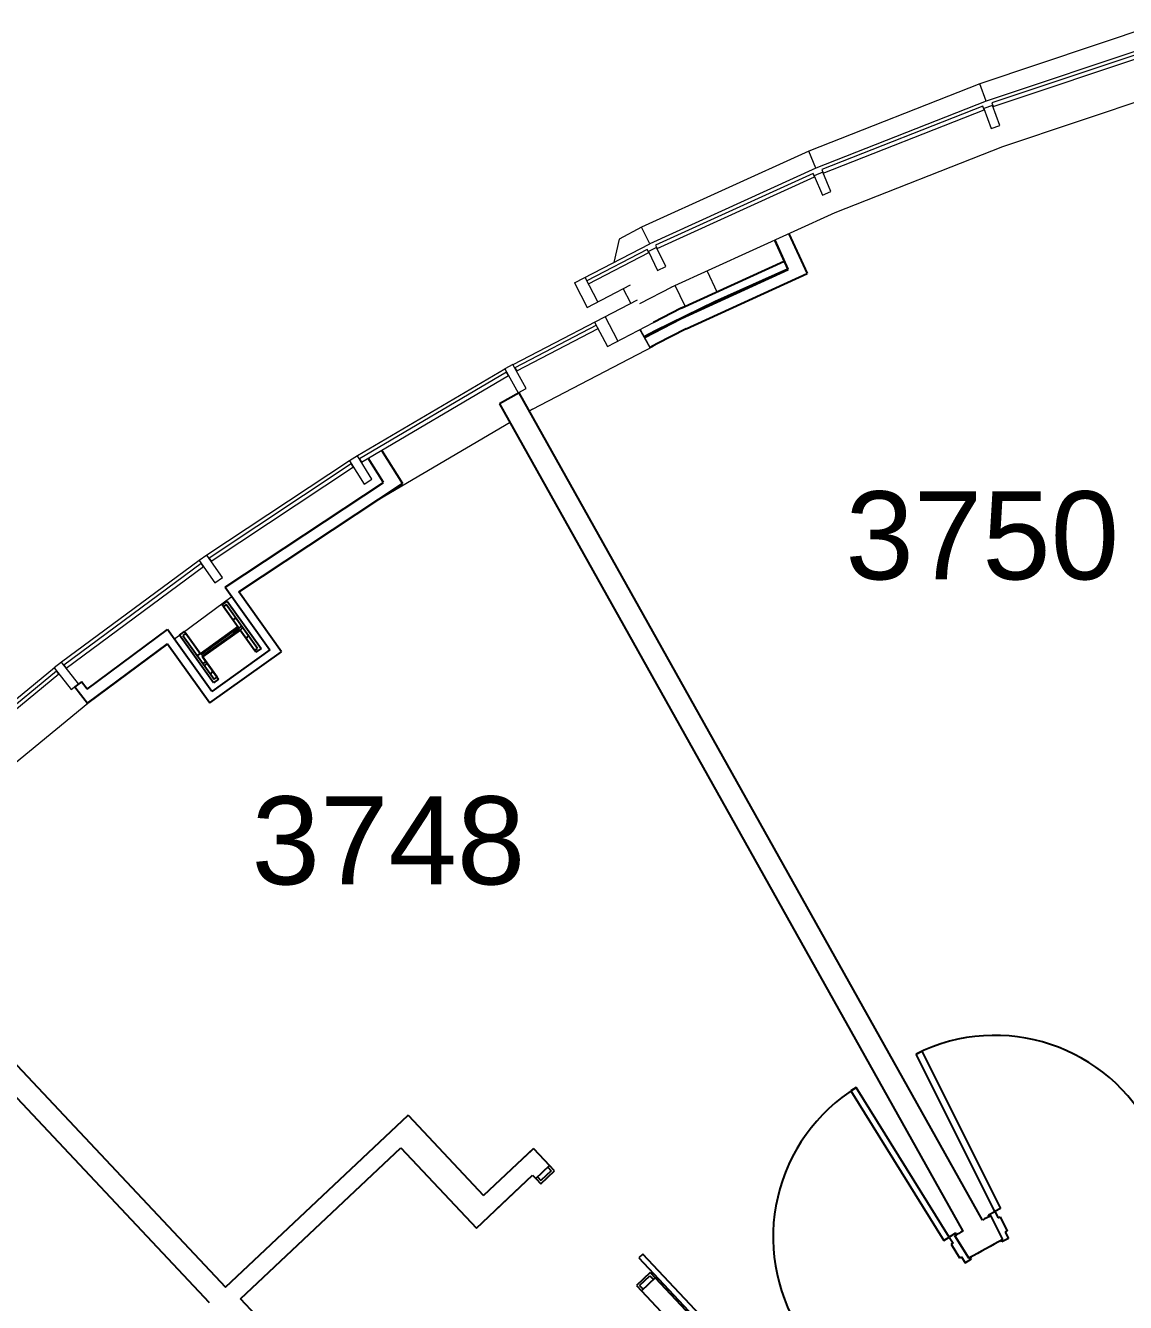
# Model space of a CAD drawing. Header units: inches. Extents: x -1169 to 5569, y -44 to 4300.
# Drawn here: x 309.5 to 609.2, y 3867.5 to 4215.5 of the extents above; entities that cross this region are included whole.
import ezdxf

# ---------------------------------------------------------------- set-up
doc = ezdxf.new("R2010")
doc.units = ezdxf.units.IN
doc.header["$LTSCALE"] = 96
doc.header["$MEASUREMENT"] = 0
for name, color, linetype in [('A-ANNO-ROOM', 4, 'CONTINUOUS'), ('A-COLS', 5, 'CONTINUOUS'), ('A-DOOR', 2, 'CONTINUOUS'), ('A-GLAZ', 2, 'CONTINUOUS'), ('A-WALL-FULL', 6, 'CONTINUOUS')]:
    doc.layers.add(name, color=color, linetype=linetype)
doc.styles.add('Arial', font='arial.ttf')

msp = doc.modelspace()

# ---------------------------------------------------------------- linework, layer by layer
at = {"layer": 'A-COLS'}
for p, q in [((363.03, 4057.67), (364.43, 4058.67)), ((364.43, 4058.67), (373.68, 4045.74)), ((367.35, 4051.64), (363.03, 4057.67)), ((364.17, 4057.75), (363.4, 4057.2)), ((363.4, 4057.2), (367.51, 4051.46)), ((372.72, 4045.79), (364.17, 4057.75)), ((357.13, 4044.33), (367.35, 4051.64)), ((367.51, 4051.46), (357.25, 4044.12)), ((366.09, 4053.45), (366.76, 4054.12)), ((366.11, 4049.74), (368.32, 4051.95)), ((368.01, 4050.76), (368.68, 4051.44)), ((351.42, 4049.36), (352.81, 4050.36)), ((360.67, 4036.43), (351.42, 4049.36)), ((353.14, 4049.86), (352.38, 4049.31)), ((352.38, 4049.31), (360.93, 4037.36)), ((352.81, 4050.36), (357.13, 4044.33)), ((357.25, 4044.12), (353.14, 4049.86)), ((357.59, 4043.64), (367.85, 4050.98)), ((367.97, 4050.77), (357.75, 4043.46)), ((367.85, 4050.98), (371.96, 4045.25)), ((372.28, 4044.74), (367.97, 4050.77)), ((369.57, 4048.59), (370.24, 4049.26)), ((356.37, 4043.73), (357.04, 4044.41)), ((371.96, 4045.25), (372.72, 4045.79)), ((373.68, 4045.74), (372.28, 4044.74)), ((361.69, 4037.9), (357.59, 4043.64)), ((357.75, 4043.46), (362.06, 4037.43)), ((357.93, 4041.55), (358.61, 4042.24)), ((358.29, 4041.05), (358.96, 4041.72)), ((359.85, 4038.87), (360.53, 4039.55)), ((362.06, 4037.43), (360.67, 4036.43)), ((360.93, 4037.36), (361.69, 4037.9))]:
    msp.add_line(p, q, dxfattribs=at)
at = {"layer": 'A-DOOR'}
for p, q in [((552.15, 3935.23), (553.72, 3936.01)), ((573.65, 3892.31), (552.15, 3935.23)), ((553.72, 3936.01), (575.21, 3893.09)), ((535.84, 3926.09), (534.35, 3925.17)), ((561.2, 3885.34), (535.84, 3926.09)), ((534.35, 3925.17), (559.72, 3884.41)), ((448.99, 3901.75), (448.54, 3901.32)), ((449, 3901.75), (448.54, 3901.32)), ((448.99, 3901.75), (449.94, 3900.75)), ((449.91, 3899.86), (453.64, 3903.37)), ((449.91, 3899.86), (453.64, 3903.37)), ((452.76, 3903.4), (449.94, 3900.75)), ((452.76, 3903.4), (449.94, 3900.75)), ((452.27, 3904.83), (451.82, 3904.4)), ((451.82, 3904.4), (452.76, 3903.4)), ((453.64, 3903.37), (452.27, 3904.83)), ((448.54, 3901.32), (449.91, 3899.86)), ((571.86, 3891.41), (573.65, 3892.31)), ((572.08, 3890.97), (571.86, 3891.41)), ((572.53, 3891.19), (572.08, 3890.97)), ((575.78, 3884.71), (572.54, 3891.18)), ((575.21, 3893.09), (573.65, 3892.31)), ((573.65, 3892.31), (574.51, 3890.58)), ((574.51, 3890.58), (575.07, 3890.85)), ((575.07, 3890.85), (577.03, 3886.94)), ((559.72, 3884.41), (561.2, 3885.34)), ((562.9, 3886.4), (561.2, 3885.34)), ((561.2, 3885.34), (562.23, 3883.69)), ((562.74, 3885.71), (563.16, 3885.97)), ((566.57, 3879.55), (562.75, 3885.69)), ((563.16, 3885.97), (562.9, 3886.4)), ((575.33, 3884.48), (575.78, 3884.71)), ((575.55, 3884.04), (575.33, 3884.48)), ((577.34, 3884.93), (575.55, 3884.04)), ((577.03, 3886.94), (576.47, 3886.66)), ((576.47, 3886.66), (577.34, 3884.93)), ((477.71, 3880.71), (476.62, 3879.68)), ((505.12, 3851.57), (477.71, 3880.71)), ((562.23, 3883.69), (561.7, 3883.37)), ((561.7, 3883.37), (564.01, 3879.65)), ((476.62, 3879.68), (504.03, 3850.54)), ((564.01, 3879.65), (564.54, 3879.98)), ((564.54, 3879.98), (565.56, 3878.34)), ((565.56, 3878.34), (567.26, 3879.39)), ((566.99, 3879.82), (566.57, 3879.55)), ((567.26, 3879.39), (566.99, 3879.82)), ((479.68, 3875.7), (475.95, 3872.18)), ((479.68, 3875.7), (475.95, 3872.18)), ((476.83, 3872.16), (479.65, 3874.81)), ((476.83, 3872.16), (479.65, 3874.81)), ((479.65, 3874.81), (480.6, 3873.81)), ((479.68, 3875.7), (481.05, 3874.24)), ((480.59, 3873.81), (481.05, 3874.24)), ((480.6, 3873.81), (481.05, 3874.24)), ((475.95, 3872.18), (477.32, 3870.73)), ((476.83, 3872.16), (477.77, 3871.16)), ((477.32, 3870.73), (477.77, 3871.16)), ((477.32, 3870.73), (477.77, 3871.16))]:
    msp.add_line(p, q, dxfattribs=at)
for centre, start, end in [((573.65, 3892.31), 26.6013, 116.6013), ((573.65, 3892.31), 26.6013, 116.6013), ((561.2, 3885.34), 121.8976, 211.8976), ((561.2, 3885.34), 121.8976, 211.8976)]:
    msp.add_arc(centre, 48, start, end, dxfattribs=at)
at = {"layer": 'A-GLAZ', "lineweight": 13}
for p, q in [((617, 4215.55), (569.52, 4199.66)), ((618.46, 4210.76), (571.23, 4194.96)), ((617.51, 4209.39), (572.81, 4194.44)), ((573.13, 4193.49), (617.83, 4208.44)), ((569.52, 4199.66), (522.94, 4181.31)), ((571.23, 4194.96), (569.52, 4199.66)), ((571.23, 4194.96), (524.89, 4176.71)), ((572.81, 4194.44), (573.13, 4193.49)), ((619.79, 4197.24), (575.76, 4182.51)), ((570.35, 4193.54), (526.5, 4176.27)), ((526.87, 4175.34), (570.72, 4192.61)), ((570.72, 4192.61), (570.35, 4193.54)), ((522.94, 4181.31), (477.38, 4160.55)), ((524.89, 4176.71), (522.94, 4181.31)), ((575.76, 4182.51), (530.07, 4164.51)), ((524.89, 4176.71), (479.57, 4156.06)), ((524.09, 4175.25), (481.2, 4155.7)), ((481.62, 4154.79), (524.51, 4174.34)), ((524.51, 4174.34), (524.09, 4175.25)), ((526.5, 4176.27), (526.87, 4175.34)), ((530.07, 4164.51), (485.38, 4144.14)), ((477.38, 4160.55), (471.22, 4157.35)), ((479.57, 4156.06), (477.38, 4160.55)), ((459.08, 4145.39), (479.57, 4156.06)), ((471.22, 4157.35), (469.83, 4150.98)), ((481.2, 4155.7), (481.62, 4154.79)), ((478.85, 4154.55), (462.44, 4146.01)), ((462.9, 4145.12), (479.31, 4153.67)), ((479.31, 4153.67), (478.85, 4154.55)), ((495.25, 4148.64), (497.84, 4142.95)), ((459.08, 4145.39), (462.55, 4138.74)), ((465.44, 4140.24), (461.97, 4146.89)), ((462.55, 4138.74), (474.32, 4144.87)), ((474.44, 4139.86), (472.36, 4143.85)), ((485.62, 4144.26), (476.81, 4139.68)), ((442.33, 4123.14), (476.23, 4140.79)), ((464.58, 4134.73), (468.05, 4128.07)), ((470.92, 4129.57), (467.46, 4136.22)), ((468.05, 4128.07), (480.61, 4134.61)), ((465.04, 4133.84), (442.87, 4122.29)), ((443.33, 4121.41), (465.51, 4132.95)), ((479.71, 4127.66), (476.92, 4132.69)), ((476.96, 4132.72), (479.72, 4127.74)), ((447.65, 4110.97), (480.62, 4128.14)), ((479.72, 4127.74), (480.59, 4128.19)), ((480.59, 4128.19), (480.62, 4128.14)), ((440.14, 4121.93), (399.93, 4098.24)), ((440.58, 4121.03), (400.51, 4097.42)), ((441.08, 4120.16), (440.58, 4121.03)), ((442.87, 4122.29), (443.33, 4121.41)), ((401.02, 4096.56), (441.08, 4120.16)), ((447.65, 4110.97), (446.8, 4110.48)), ((441.51, 4107.39), (405.86, 4086.39)), ((397.79, 4096.94), (358.87, 4071.18)), ((400.51, 4097.42), (401.02, 4096.56)), ((398.27, 4096.06), (359.49, 4070.4)), ((360.05, 4069.56), (398.82, 4095.23)), ((398.84, 4095.2), (398.29, 4096.04)), ((405.86, 4086.39), (367.64, 4061.1)), ((356.82, 4069.75), (319.31, 4041.99)), ((357.35, 4068.9), (319.97, 4041.23)), ((357.95, 4068.09), (357.35, 4068.9)), ((359.49, 4070.4), (360.05, 4069.56)), ((320.56, 4040.43), (357.95, 4068.09)), ((365.43, 4059.64), (350.08, 4048.27)), ((365.77, 4059.86), (365.43, 4059.64)), ((348.27, 4046.94), (326.46, 4030.8)), ((319.97, 4041.23), (320.56, 4040.43)), ((317.34, 4040.45), (281.32, 4010.76)), ((317.91, 4039.62), (282.02, 4010.04)), ((282.66, 4009.27), (318.54, 4038.85)), ((318.54, 4038.85), (317.91, 4039.62)), ((326.46, 4030.8), (289.05, 3999.96))]:
    msp.add_line(p, q, dxfattribs=at)
at = {"layer": 'A-GLAZ', "lineweight": 13, "extrusion": (0, 0, -1)}
for p, q in [((573, 4193.74), (570.65, 4192.89)), ((570.65, 4192.89), (572.62, 4187.49)), ((574.97, 4188.34), (573, 4193.74)), ((572.62, 4187.49), (574.97, 4188.34)), ((526.73, 4175.59), (524.43, 4174.61)), ((524.43, 4174.61), (526.67, 4169.32)), ((528.98, 4170.29), (526.73, 4175.59)), ((526.67, 4169.32), (528.98, 4170.29)), ((481.46, 4155.03), (479.22, 4153.93)), ((479.22, 4153.93), (481.74, 4148.77)), ((483.99, 4149.86), (481.46, 4155.03)), ((481.74, 4148.77), (483.99, 4149.86)), ((489.25, 4139.08), (486.52, 4144.66)), ((442.31, 4123.17), (440.13, 4121.96)), ((440.13, 4121.96), (443.76, 4115.4)), ((445.95, 4116.61), (442.31, 4123.17)), ((443.76, 4115.4), (445.95, 4116.61)), ((399.91, 4098.27), (397.79, 4096.94)), ((397.79, 4096.94), (401.77, 4090.58)), ((403.89, 4091.91), (399.91, 4098.27)), ((401.77, 4090.58), (403.89, 4091.91)), ((358.85, 4071.21), (356.81, 4069.78)), ((356.81, 4069.78), (361.11, 4063.63)), ((363.16, 4065.07), (358.85, 4071.21)), ((361.11, 4063.63), (363.16, 4065.07)), ((319.29, 4042.01), (317.32, 4040.47)), ((323.9, 4036.1), (319.29, 4042.01)), ((317.32, 4040.47), (321.93, 4034.56)), ((321.93, 4034.56), (323.9, 4036.1))]:
    msp.add_line(p, q, dxfattribs=at)
at = {"layer": 'A-WALL-FULL'}
for p, q in [((517.3, 4149.01), (513.65, 4157.02)), ((513.66, 4157.03), (517.2, 4149.13)), ((517.52, 4158.79), (522.47, 4147.93)), ((488.16, 4135.73), (517.3, 4149.01)), ((488.18, 4138.55), (516.22, 4151.33)), ((517.2, 4149.13), (497.31, 4140.23)), ((489.53, 4132.92), (522.47, 4147.93)), ((488.18, 4138.56), (480.61, 4134.61)), ((497.31, 4140.23), (481.13, 4132.34)), ((478.18, 4130.53), (488.16, 4135.73)), ((481.13, 4132.34), (478.06, 4130.74)), ((489.53, 4132.92), (481.55, 4128.76)), ((481.54, 4128.76), (479.69, 4127.8)), ((444.04, 4115.41), (438.69, 4112.42)), ((570.29, 3889.97), (444.04, 4115.41)), ((438.69, 4112.42), (564.95, 3886.98)), ((407, 4091.01), (402.83, 4097.63)), ((406.5, 4099.79), (412.21, 4090.71)), ((363.89, 4062.48), (407, 4091.01)), ((367.59, 4061.18), (412.21, 4090.71)), ((363.89, 4062.48), (376.1, 4045.4)), ((379.24, 4044.88), (367.59, 4061.18)), ((326.29, 4034.67), (348.2, 4050.89)), ((360.24, 4034.06), (348.2, 4050.89)), ((326.38, 4030.9), (348.19, 4047.04)), ((326.4, 4030.87), (348.21, 4047.01)), ((348.21, 4047.01), (359.72, 4030.92)), ((359.72, 4030.92), (379.24, 4044.88)), ((376.1, 4045.4), (360.24, 4034.06)), ((324.71, 4036.69), (322.94, 4035.31)), ((322.94, 4035.31), (324.48, 4033.34)), ((326.29, 4034.67), (324.71, 4036.69)), ((324.48, 4033.34), (326.4, 4030.87)), ((324.48, 4033.34), (326.4, 4030.87)), ((261.14, 3981.04), (363.98, 3871.71)), ((259.96, 3973.35), (359.52, 3867.52)), ((363.98, 3871.72), (413.74, 3918.52)), ((413.74, 3918.52), (413.28, 3918.09)), ((413.74, 3918.52), (434.29, 3896.67)), ((368.08, 3868.54), (411.79, 3909.65)), ((411.79, 3909.65), (432.34, 3887.8)), ((447.9, 3909.47), (434.29, 3896.67)), ((447.9, 3909.47), (445.54, 3907.25)), ((447.9, 3909.47), (452.27, 3904.83)), ((432.34, 3887.8), (447.68, 3902.23)), ((437.8, 3892.94), (447.68, 3902.23)), ((447.68, 3902.23), (448.54, 3901.32)), ((448.54, 3901.32), (452.27, 3904.83)), ((448.54, 3901.32), (452.27, 3904.83)), ((575.78, 3884.71), (572.54, 3891.18)), ((562.75, 3885.69), (566.57, 3879.55)), ((481.05, 3874.24), (477.32, 3870.73)), ((481.05, 3874.24), (477.32, 3870.73)), ((481.05, 3874.24), (505.03, 3848.75)), ((477.32, 3870.73), (498.11, 3848.62)), ((439.07, 3793.08), (368.08, 3868.54))]:
    msp.add_line(p, q, dxfattribs=at)
at = {"layer": 'A-WALL-FULL', "extrusion": (0, 0, -1)}
msp.add_line((488.22, 4138.58), (489.25, 4139.08), dxfattribs=at)
at = {"layer": 'A-WALL-FULL'}
for radius, start, end in [(673.25, 118.77198, 118.98889), (673.25, 119.51015, 119.72697), (666, 118.79562, 119.70333)]:
    msp.add_arc((896.58, 3301.06), radius, start, end, dxfattribs=at)

# ---------------------------------------------------------------- texts
at = {"layer": 'A-ANNO-ROOM', "style": 'Arial'}
for s, p in [('3750', (532.91, 4064.6)), ('3748', (371.08, 3981.46))]:
    msp.add_text(s, height=24, dxfattribs=at).set_placement(p)

doc.saveas('drawing.dxf')
